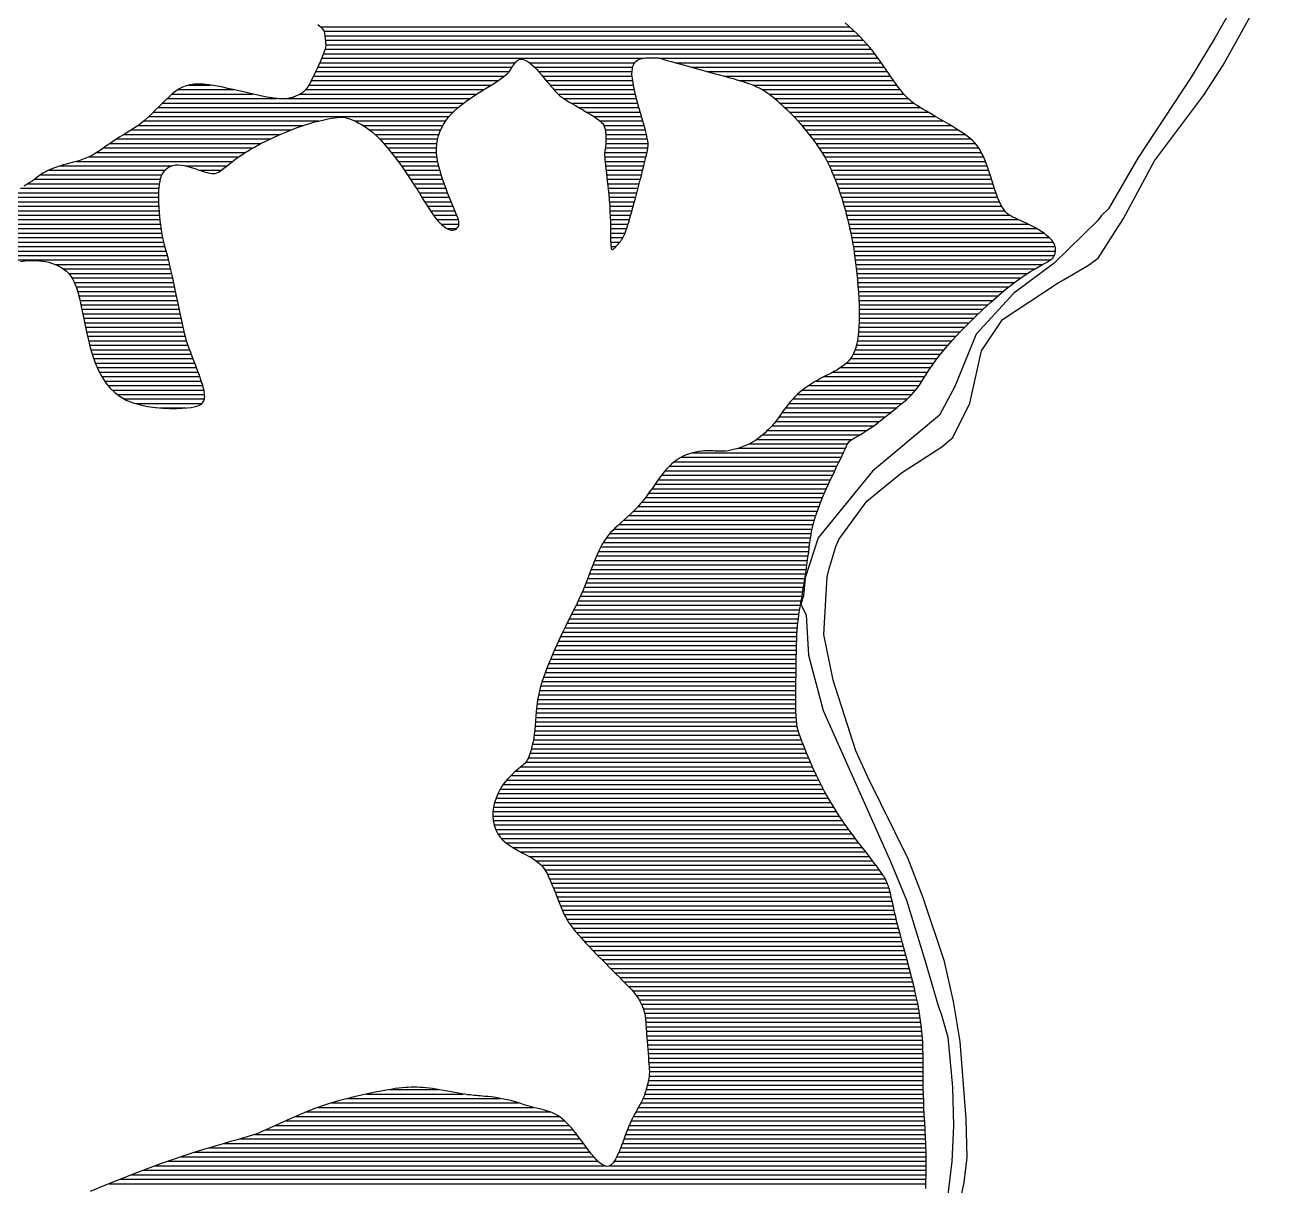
# Model space of a CAD drawing. Extents: x 615698 to 626331, y 7504748 to 7519310.
# Drawn here: x 620367 to 621764, y 7506042 to 7507337 of the extents above; entities that cross this region are included whole.
import ezdxf

# ---------------------------------------------------------------- set-up
doc = ezdxf.new("R2010")
doc.units = 0
doc.header["$LTSCALE"] = 170
doc.header["$MEASUREMENT"] = 0
doc.layers.get('0').update_dxf_attribs({"linetype": 'CONTINUOUS'})
for name, color, linetype in [('HATCH', 4, 'CONTINUOUS'), ('RIO', 4, 'CONTINUOUS'), ('RUA', 7, 'CONTINUOUS')]:
    doc.layers.add(name, color=color, linetype=linetype)

# ---------------------------------------------------------------- blocks, each defined once
blk = doc.blocks.new('*X5')
at = {"color": 0}
for p, q in [((620696.4, 7507335), (621286.5, 7507335)), ((620700, 7507330), (621291.9, 7507330)), ((620701.1, 7507325), (621297.1, 7507325)), ((620701.3, 7507310), (621310.7, 7507310)), ((620701.7, 7507320), (621302, 7507320)), ((620702.1, 7507315), (621306.5, 7507315)), ((620697.6, 7507300), (621056.8, 7507300)), ((620699.6, 7507305), (621314.7, 7507305)), ((621074.4, 7507300), (621318.4, 7507300)), ((620690.9, 7507285), (620906.6, 7507285)), ((620693.2, 7507290), (620910.1, 7507290)), ((620695.4, 7507295), (620913.6, 7507295)), ((620929.2, 7507295), (621046.8, 7507295)), ((620934.8, 7507290), (621044.5, 7507290)), ((620939.6, 7507285), (621043.9, 7507285)), ((621091.9, 7507295), (621322, 7507295)), ((621110, 7507290), (621325.5, 7507290)), ((621128.4, 7507285), (621328.9, 7507285)), ((620549.7, 7507270), (620573.5, 7507270)), ((620683.4, 7507270), (620886.7, 7507270)), ((620686.1, 7507275), (620894.7, 7507275)), ((620688.5, 7507280), (620901.5, 7507280)), ((620943.9, 7507280), (621044, 7507280)), ((620948.2, 7507275), (621044.5, 7507275)), ((620952.4, 7507270), (621045.4, 7507270)), ((621146.7, 7507280), (621332.3, 7507280)), ((621164.1, 7507275), (621335.7, 7507275)), ((621178.6, 7507270), (621339.2, 7507270)), ((620525.3, 7507255), (620647.2, 7507255)), ((620530.9, 7507260), (620620.8, 7507260)), ((620537.7, 7507265), (620599.5, 7507265)), ((620660.1, 7507255), (620863, 7507255)), ((620673.6, 7507260), (620870.6, 7507260)), ((620680, 7507265), (620878.6, 7507265)), ((620956.7, 7507265), (621046.4, 7507265)), ((620961.4, 7507260), (621047.6, 7507260)), ((620967.7, 7507255), (621048.8, 7507255)), ((621189.1, 7507265), (621342.9, 7507265)), ((621196.9, 7507260), (621347.1, 7507260)), ((621203.2, 7507255), (621351.9, 7507255)), ((620510.1, 7507240), (620844.6, 7507240)), ((620515.1, 7507245), (620849.9, 7507245)), ((620520.1, 7507250), (620856.1, 7507250)), ((620975.8, 7507250), (621050.1, 7507250)), ((620984.4, 7507245), (621051.5, 7507245)), ((620992.9, 7507240), (621052.9, 7507240)), ((621208.8, 7507250), (621357.9, 7507250)), ((621214.2, 7507245), (621365.4, 7507245)), ((621219.3, 7507240), (621373.8, 7507240)), ((620499.1, 7507230), (620694.3, 7507230)), ((620504.8, 7507235), (620839.9, 7507235)), ((620734.5, 7507230), (620836, 7507230)), ((621001.1, 7507235), (621054.3, 7507235)), ((621008.1, 7507230), (621055.7, 7507230)), ((621224.2, 7507235), (621382.3, 7507235)), ((621228.8, 7507230), (621390.9, 7507230)), ((620477.1, 7507215), (620651.4, 7507215)), ((620485.2, 7507220), (620663.5, 7507220)), ((620492.6, 7507225), (620677.2, 7507225)), ((620744, 7507225), (620832.8, 7507225)), ((620751.1, 7507220), (620830.3, 7507220)), ((620757, 7507215), (620828.3, 7507215)), ((621012.4, 7507225), (621057.2, 7507225)), ((621013.9, 7507220), (621058.6, 7507220)), ((621014.6, 7507215), (621059.9, 7507215)), ((621233.2, 7507225), (621399.4, 7507225)), ((621237.4, 7507220), (621407.6, 7507220)), ((621241.4, 7507215), (621415.1, 7507215)), ((620454.5, 7507200), (620621, 7507200)), ((620461.6, 7507205), (620630.3, 7507205)), ((620469, 7507210), (620640.4, 7507210)), ((620762.1, 7507210), (620826.9, 7507210)), ((620766.8, 7507205), (620826.1, 7507205)), ((620771.1, 7507200), (620825.8, 7507200)), ((621014.1, 7507200), (621061.5, 7507200)), ((621014.6, 7507205), (621061.7, 7507205)), ((621014.8, 7507210), (621061, 7507210)), ((621245.2, 7507210), (621421.6, 7507210)), ((621248.8, 7507205), (621426.7, 7507205)), ((621252.3, 7507200), (621430.5, 7507200)), ((620424, 7507185), (620598.2, 7507185)), ((620437.8, 7507190), (620605, 7507190)), ((620446.9, 7507195), (620612.6, 7507195)), ((620775.2, 7507195), (620825.9, 7507195)), ((620779.1, 7507190), (620826.3, 7507190)), ((620782.9, 7507185), (620827.1, 7507185)), ((621013.3, 7507195), (621060.6, 7507195)), ((621013.3, 7507190), (621059.4, 7507190)), ((621013.8, 7507185), (621058.3, 7507185)), ((621255.6, 7507195), (621433.5, 7507195)), ((621258.6, 7507190), (621435.9, 7507190)), ((621261.4, 7507185), (621438, 7507185)), ((620383.9, 7507170), (620519.6, 7507170)), ((620393.1, 7507175), (620522.8, 7507175)), ((620406.1, 7507180), (620530.1, 7507180)), ((620545.6, 7507180), (620591.9, 7507180)), ((620561.9, 7507175), (620585.6, 7507175)), ((620786.6, 7507180), (620828.2, 7507180)), ((620790.1, 7507175), (620829.5, 7507175)), ((620793.5, 7507170), (620831, 7507170)), ((621014.3, 7507180), (621057, 7507180)), ((621014.9, 7507175), (621055.8, 7507175)), ((621015.5, 7507170), (621054.5, 7507170)), ((621263.9, 7507180), (621439.9, 7507180)), ((621266.2, 7507175), (621441.6, 7507175)), ((621268.3, 7507170), (621443.2, 7507170)), ((620370, 7507160), (620516.7, 7507160)), ((620377.3, 7507165), (620517.8, 7507165)), ((620796.9, 7507165), (620832.6, 7507165)), ((620800.1, 7507160), (620834.3, 7507160)), ((621016.1, 7507165), (621053.2, 7507165)), ((621016.6, 7507160), (621051.9, 7507160)), ((621270.3, 7507165), (621444.8, 7507165)), ((621272.2, 7507160), (621446.5, 7507160)), ((620342.7, 7507145), (620515.9, 7507145)), ((620352.7, 7507150), (620515.9, 7507150)), ((620361.7, 7507155), (620516.2, 7507155)), ((620803.3, 7507155), (620836.1, 7507155)), ((620806.4, 7507150), (620838.1, 7507150)), ((620809.4, 7507145), (620840.1, 7507145)), ((621017.2, 7507155), (621050.6, 7507155)), ((621017.7, 7507150), (621049.3, 7507150)), ((621018.1, 7507145), (621048, 7507145)), ((621274, 7507155), (621448.1, 7507155)), ((621275.8, 7507150), (621449.8, 7507150)), ((621277.4, 7507145), (621451.7, 7507145)), ((620311.5, 7507130), (620516.5, 7507130)), ((620321.3, 7507135), (620516.2, 7507135)), ((620332, 7507140), (620516, 7507140)), ((620812.5, 7507140), (620842.1, 7507140)), ((620815.6, 7507135), (620844.1, 7507135)), ((620818.8, 7507130), (620846.2, 7507130)), ((621018.5, 7507140), (621046.6, 7507140)), ((621018.9, 7507135), (621045.2, 7507135)), ((621019.2, 7507130), (621043.8, 7507130)), ((621279, 7507140), (621453.7, 7507140)), ((621280.5, 7507135), (621456.2, 7507135)), ((621281.9, 7507130), (621459.5, 7507130)), ((620289.6, 7507115), (620518, 7507115)), ((620295.8, 7507120), (620517.4, 7507120)), ((620303, 7507125), (620516.9, 7507125)), ((620822.2, 7507125), (620848.2, 7507125)), ((620826.1, 7507120), (620850, 7507120)), ((620830.9, 7507115), (620850.7, 7507115)), ((621019.4, 7507125), (621042.4, 7507125)), ((621019.6, 7507120), (621041, 7507120)), ((621019.7, 7507115), (621039.5, 7507115)), ((621283.2, 7507125), (621464.9, 7507125)), ((621284.5, 7507120), (621474.7, 7507120)), ((621285.7, 7507115), (621485.8, 7507115)), ((620272.7, 7507100), (620520.4, 7507100)), ((620278.3, 7507105), (620519.5, 7507105)), ((620283.8, 7507110), (620518.7, 7507110)), ((620837.7, 7507110), (620848.1, 7507110)), ((621019.8, 7507110), (621037.9, 7507110)), ((621019.9, 7507105), (621036.1, 7507105)), ((621019.9, 7507100), (621033.8, 7507100)), ((621286.8, 7507110), (621495.2, 7507110)), ((621287.9, 7507105), (621502.9, 7507105)), ((621288.9, 7507100), (621509.1, 7507100)), ((620258.4, 7507090), (620522.7, 7507090)), ((620266.4, 7507095), (620521.5, 7507095)), ((621020, 7507095), (621030.4, 7507095)), ((621020.3, 7507090), (621026, 7507090)), ((621289.8, 7507095), (621513.6, 7507095)), ((621290.7, 7507090), (621515.9, 7507090)), ((620226.4, 7507075), (620527, 7507075)), ((620237.1, 7507080), (620525.7, 7507080)), ((620248.5, 7507085), (620524.2, 7507085)), ((621291.5, 7507085), (621516.1, 7507085)), ((621292.2, 7507080), (621515, 7507080)), ((621292.8, 7507075), (621510.6, 7507075)), ((620400.5, 7507070), (620528.2, 7507070)), ((620409.7, 7507065), (620529.3, 7507065)), ((620415.4, 7507060), (620530.4, 7507060)), ((621293.4, 7507070), (621502, 7507070)), ((621294, 7507065), (621493, 7507065)), ((621294.5, 7507060), (621484.8, 7507060)), ((620419, 7507055), (620531.5, 7507055)), ((620421.7, 7507050), (620532.6, 7507050)), ((620423.7, 7507045), (620533.6, 7507045)), ((621295, 7507055), (621477.4, 7507055)), ((621295.5, 7507050), (621470.5, 7507050)), ((621295.9, 7507045), (621464, 7507045)), ((620425.4, 7507040), (620534.7, 7507040)), ((620426.7, 7507035), (620535.7, 7507035)), ((621296.2, 7507040), (621457.9, 7507040)), ((621296.6, 7507035), (621452, 7507035)), ((620428, 7507030), (620536.8, 7507030)), ((620429.1, 7507025), (620537.8, 7507025)), ((620430.2, 7507020), (620538.9, 7507020)), ((621296.8, 7507030), (621446.3, 7507030)), ((621297.1, 7507025), (621440.8, 7507025)), ((621297.2, 7507020), (621435.4, 7507020)), ((620431.2, 7507015), (620539.9, 7507015)), ((620432.2, 7507010), (620541, 7507010)), ((620433.2, 7507005), (620542, 7507005)), ((621297.2, 7507005), (621419.9, 7507005)), ((621297.3, 7507015), (621430.1, 7507015)), ((621297.3, 7507010), (621425, 7507010)), ((620434.2, 7507000), (620543.1, 7507000)), ((620435.3, 7506995), (620544.3, 7506995)), ((620436.4, 7506990), (620545.6, 7506990)), ((621296, 7506990), (621405.4, 7506990)), ((621296.5, 7506995), (621410.1, 7506995)), ((621296.9, 7507000), (621415, 7507000)), ((620437.6, 7506985), (620547, 7506985)), ((620438.9, 7506980), (620548.6, 7506980)), ((620440.3, 7506975), (620550.4, 7506975)), ((621292.6, 7506975), (621392.1, 7506975)), ((621294.1, 7506980), (621396.4, 7506980)), ((621295.2, 7506985), (621400.8, 7506985)), ((620441.7, 7506970), (620552.2, 7506970)), ((620443.4, 7506965), (620554.1, 7506965)), ((621287.5, 7506965), (621384.1, 7506965)), ((621290.5, 7506970), (621388, 7506970)), ((620445.2, 7506960), (620556, 7506960)), ((620447.3, 7506955), (620557.9, 7506955)), ((620449.7, 7506950), (620559.8, 7506950)), ((621268, 7506950), (621373.6, 7506950)), ((621276.6, 7506955), (621376.9, 7506955)), ((621283.1, 7506960), (621380.4, 7506960)), ((620452.4, 7506945), (620561.7, 7506945)), ((620455.6, 7506940), (620563.5, 7506940)), ((620459.4, 7506935), (620565.1, 7506935)), ((621240.9, 7506935), (621364.2, 7506935)), ((621249.1, 7506940), (621367.4, 7506940)), ((621258.4, 7506945), (621370.4, 7506945)), ((620464, 7506930), (620566.3, 7506930)), ((620469.8, 7506925), (620567, 7506925)), ((620477.7, 7506920), (620566.8, 7506920)), ((621223.2, 7506920), (621350.7, 7506920)), ((621228.1, 7506925), (621356, 7506925)), ((621234, 7506930), (621360.5, 7506930)), ((620489.9, 7506915), (620564, 7506915)), ((620517.9, 7506910), (620546.2, 7506910)), ((621211.4, 7506905), (621332.5, 7506905)), ((621215, 7506910), (621338.7, 7506910)), ((621218.9, 7506915), (621344.8, 7506915)), ((621204.3, 7506895), (621319.9, 7506895)), ((621208, 7506900), (621326.3, 7506900)), ((621189.6, 7506880), (621298.2, 7506880)), ((621195, 7506885), (621306.1, 7506885)), ((621199.9, 7506890), (621313.2, 7506890)), ((621162.2, 7506865), (621282, 7506865)), ((621174.6, 7506870), (621284.4, 7506870)), ((621183, 7506875), (621289.5, 7506875)), ((621091.2, 7506850), (621274.9, 7506850)), ((621098.8, 7506855), (621277.3, 7506855)), ((621111.6, 7506860), (621279.7, 7506860)), ((621076.8, 7506835), (621267.6, 7506835)), ((621080.9, 7506840), (621270, 7506840)), ((621085.6, 7506845), (621272.4, 7506845)), ((621069.5, 7506825), (621262.9, 7506825)), ((621073, 7506830), (621265.2, 7506830)), ((621058.7, 7506810), (621256.3, 7506810)), ((621062.4, 7506815), (621258.4, 7506815)), ((621066, 7506820), (621260.6, 7506820)), ((621045.6, 7506795), (621250.5, 7506795)), ((621050.4, 7506800), (621252.4, 7506800)), ((621054.8, 7506805), (621254.3, 7506805)), ((621029.3, 7506780), (621245.8, 7506780)), ((621034.9, 7506785), (621247.2, 7506785)), ((621040.4, 7506790), (621248.8, 7506790)), ((621015.1, 7506765), (621243, 7506765)), ((621019.1, 7506770), (621243.8, 7506770)), ((621023.9, 7506775), (621244.7, 7506775)), ((621008.9, 7506755), (621241.6, 7506755)), ((621011.7, 7506760), (621242.3, 7506760)), ((621002.2, 7506740), (621239.6, 7506740)), ((621004.2, 7506745), (621240.3, 7506745)), ((621006.4, 7506750), (621241, 7506750)), ((620996.4, 7506725), (621237.5, 7506725)), ((620998.3, 7506730), (621238.3, 7506730)), ((621000.2, 7506735), (621239, 7506735)), ((620990.5, 7506710), (621235.2, 7506710)), ((620992.5, 7506715), (621236, 7506715)), ((620994.5, 7506720), (621236.8, 7506720)), ((620983.9, 7506695), (621232.5, 7506695)), ((620986.2, 7506700), (621233.4, 7506700)), ((620988.4, 7506705), (621234.3, 7506705)), ((620979, 7506685), (621230.8, 7506685)), ((620981.5, 7506690), (621231.7, 7506690)), ((620971.4, 7506670), (621228.8, 7506670)), ((620974, 7506675), (621229.4, 7506675)), ((620976.5, 7506680), (621230, 7506680)), ((620964.1, 7506655), (621227.7, 7506655)), ((620966.5, 7506660), (621228, 7506660)), ((620969, 7506665), (621228.4, 7506665)), ((620957.2, 7506640), (621227.2, 7506640)), ((620959.5, 7506645), (621227.4, 7506645)), ((620961.8, 7506650), (621227.5, 7506650)), ((620950.9, 7506625), (621226.9, 7506625)), ((620952.9, 7506630), (621227, 7506630)), ((620955, 7506635), (621227.1, 7506635)), ((620947, 7506615), (621226.8, 7506615)), ((620948.9, 7506620), (621226.8, 7506620)), ((620942.1, 7506600), (621226.6, 7506600)), ((620943.6, 7506605), (621226.7, 7506605)), ((620945.2, 7506610), (621226.7, 7506610)), ((620938.6, 7506585), (621226.6, 7506585)), ((620939.6, 7506590), (621226.6, 7506590)), ((620940.7, 7506595), (621226.6, 7506595)), ((620936.7, 7506570), (621226.8, 7506570)), ((620937.2, 7506575), (621226.7, 7506575)), ((620937.8, 7506580), (621226.6, 7506580)), ((620935.6, 7506555), (621228.1, 7506555)), ((620936, 7506560), (621227.4, 7506560)), ((620936.3, 7506565), (621227, 7506565)), ((620934.6, 7506545), (621230.9, 7506545)), ((620935.2, 7506550), (621229.2, 7506550)), ((620931.7, 7506530), (621236.7, 7506530)), ((620932.9, 7506535), (621234.7, 7506535)), ((620933.8, 7506540), (621232.7, 7506540)), ((620925.3, 7506515), (621243, 7506515)), ((620928.3, 7506520), (621240.8, 7506520)), ((620930.2, 7506525), (621238.7, 7506525)), ((620908.6, 7506500), (621249.7, 7506500)), ((620914.1, 7506505), (621247.4, 7506505)), ((620920, 7506510), (621245.2, 7506510)), ((620896.8, 7506485), (621257.2, 7506485)), ((620900, 7506490), (621254.6, 7506490)), ((620903.9, 7506495), (621252.2, 7506495)), ((620892.1, 7506475), (621262.7, 7506475)), ((620894.2, 7506480), (621259.9, 7506480)), ((620888.8, 7506460), (621271.9, 7506460)), ((620889.5, 7506465), (621268.6, 7506465)), ((620890.6, 7506470), (621265.6, 7506470)), ((620888.6, 7506455), (621275.1, 7506455)), ((620889, 7506450), (621278.5, 7506450)), ((620890, 7506445), (621282, 7506445)), ((620891.7, 7506440), (621285.6, 7506440)), ((620894.3, 7506435), (621289.2, 7506435)), ((620898.2, 7506430), (621293, 7506430)), ((620903.6, 7506425), (621296.8, 7506425)), ((620910.9, 7506420), (621300.6, 7506420)), ((620919.6, 7506415), (621304.5, 7506415)), ((620928.8, 7506410), (621308.4, 7506410)), ((620936.9, 7506405), (621312.2, 7506405)), ((620942.6, 7506400), (621316, 7506400)), ((620946.5, 7506395), (621319.6, 7506395)), ((620949.4, 7506390), (621323.2, 7506390)), ((620951.8, 7506385), (621326.3, 7506385)), ((620954, 7506380), (621328.7, 7506380)), ((620956, 7506375), (621330.4, 7506375)), ((620958, 7506370), (621331.8, 7506370)), ((620960, 7506365), (621333, 7506365)), ((620961.9, 7506360), (621334, 7506360)), ((620964, 7506355), (621335.1, 7506355)), ((620966.1, 7506350), (621336.2, 7506350)), ((620968.4, 7506345), (621337.4, 7506345)), ((620971, 7506340), (621338.6, 7506340)), ((620974.1, 7506335), (621339.9, 7506335)), ((620977.8, 7506330), (621341.2, 7506330)), ((620981.9, 7506325), (621342.5, 7506325)), ((620986.3, 7506320), (621343.8, 7506320)), ((620990.8, 7506315), (621345.2, 7506315)), ((620995.5, 7506310), (621346.6, 7506310)), ((621000.3, 7506305), (621347.9, 7506305)), ((621005.1, 7506300), (621349.3, 7506300)), ((621010, 7506295), (621350.6, 7506295)), ((621015, 7506290), (621351.9, 7506290)), ((621020, 7506285), (621353.3, 7506285)), ((621025, 7506280), (621354.6, 7506280)), ((621030.1, 7506275), (621355.8, 7506275)), ((621035.1, 7506270), (621357.1, 7506270)), ((621039.9, 7506265), (621358.3, 7506265)), ((621044.5, 7506260), (621359.4, 7506260)), ((621048.4, 7506255), (621360.6, 7506255)), ((621051.7, 7506250), (621361.6, 7506250)), ((621054.3, 7506245), (621362.6, 7506245)), ((621056.3, 7506240), (621363.5, 7506240)), ((621057.8, 7506235), (621364.4, 7506235)), ((621058.7, 7506230), (621365.2, 7506230)), ((621059.2, 7506225), (621365.9, 7506225)), ((621059.5, 7506220), (621366.5, 7506220)), ((621059.8, 7506215), (621367.1, 7506215)), ((621060.1, 7506210), (621367.5, 7506210)), ((621060.5, 7506205), (621367.9, 7506205)), ((621060.9, 7506200), (621368.2, 7506200)), ((621061.3, 7506195), (621368.4, 7506195)), ((621061.8, 7506190), (621368.6, 7506190)), ((621062.2, 7506185), (621368.6, 7506185)), ((621062.6, 7506180), (621368.7, 7506180)), ((621062.9, 7506175), (621368.7, 7506175)), ((621062.9, 7506165), (621368.7, 7506165)), ((621063.2, 7506170), (621368.7, 7506170)), ((620773.7, 7506150), (620827.8, 7506150)), ((621059.5, 7506150), (621368.8, 7506150)), ((621060.9, 7506155), (621368.7, 7506155)), ((621062, 7506160), (621368.7, 7506160)), ((620726.5, 7506140), (620897.5, 7506140)), ((620747.8, 7506145), (620855.4, 7506145)), ((621056.2, 7506140), (621369.1, 7506140)), ((621058.1, 7506145), (621368.9, 7506145)), ((620680.4, 7506125), (620952.5, 7506125)), ((620693.6, 7506130), (620934, 7506130)), ((620708.7, 7506135), (620917.3, 7506135)), ((621048.1, 7506125), (621369.7, 7506125)), ((621051, 7506130), (621369.5, 7506130)), ((621053.8, 7506135), (621369.3, 7506135)), ((620646.3, 7506110), (620973.7, 7506110)), ((620657.2, 7506115), (620968.6, 7506115)), ((620668.5, 7506120), (620962.2, 7506120)), ((621040.7, 7506110), (621370.5, 7506110)), ((621043, 7506115), (621370.3, 7506115)), ((621045.5, 7506120), (621370, 7506120)), ((620607.1, 7506095), (620985.9, 7506095)), ((620623.1, 7506100), (620982.1, 7506100)), ((620635.4, 7506105), (620978.1, 7506105)), ((621034.9, 7506095), (621371.3, 7506095)), ((621036.7, 7506100), (621371, 7506100)), ((621038.6, 7506105), (621370.8, 7506105)), ((620555.8, 7506080), (620997, 7506080)), ((620572.1, 7506085), (620993.2, 7506085)), ((620589.3, 7506090), (620989.6, 7506090)), ((621029.2, 7506080), (621371.8, 7506080)), ((621031.2, 7506085), (621371.6, 7506085)), ((621033, 7506090), (621371.5, 7506090)), ((620525.9, 7506070), (621005.8, 7506070)), ((620540.5, 7506075), (621001.1, 7506075)), ((621024.1, 7506070), (621371.9, 7506070)), ((621026.9, 7506075), (621371.9, 7506075)), ((620485.6, 7506055), (621371.9, 7506055)), ((620498.6, 7506060), (621371.9, 7506060)), ((620512, 7506065), (621012.9, 7506065)), ((621018.9, 7506065), (621371.9, 7506065)), ((620460.6, 7506045), (621371.7, 7506045)), ((620473, 7506050), (621371.8, 7506050))]:
    blk.add_line(p, q, dxfattribs=at)

msp = doc.modelspace()

# ---------------------------------------------------------------- linework, layer by layer
at = {"layer": 'RIO', "linetype": 'CONTINUOUS'}
for points in [[(620693.4, 7507337.6), (620695.6, 7507335.7), (620697.2, 7507334.2), (620698.4, 7507332.8), (620699.3, 7507331.6), (620699.9, 7507330.4), (620700.3, 7507329.3), (620700.6, 7507328.1), (620700.8, 7507326.8), (620701.1, 7507325.4), (620701.3, 7507323.9), (620701.5, 7507322.4), (620701.7, 7507320.9), (620701.8, 7507319.5), (620701.9, 7507318.1), (620702, 7507316.8), (620702.1, 7507315.6), (620702.1, 7507314.4), (620702, 7507313.2), (620701.8, 7507311.8), (620701.4, 7507310.3), (620700.9, 7507308.4), (620700.1, 7507306.2), (620699, 7507303.5), (620697.7, 7507300.3), (620696.2, 7507296.6), (620694.4, 7507292.7), (620692.6, 7507288.7), (620690.8, 7507284.7), (620688.9, 7507280.8), (620687.2, 7507277.3), (620685.6, 7507274.1), (620684.3, 7507271.6), (620683.1, 7507269.5), (620682.1, 7507267.8), (620681.2, 7507266.5), (620680.4, 7507265.5), (620679.7, 7507264.7), (620679, 7507264), (620678.3, 7507263.5), (620677.7, 7507262.9), (620676.9, 7507262.3), (620676.2, 7507261.8), (620675.4, 7507261.2), (620674.7, 7507260.7), (620673.8, 7507260.2), (620673, 7507259.7), (620672.1, 7507259.2), (620671.3, 7507258.7), (620670.4, 7507258.3), (620669.5, 7507257.9), (620668.5, 7507257.5), (620667.6, 7507257.1), (620666.7, 7507256.8), (620665.8, 7507256.5), (620664.9, 7507256.2), (620664.1, 7507255.9), (620663.2, 7507255.7), (620662.4, 7507255.4), (620661.5, 7507255.3), (620660.6, 7507255.1), (620659.7, 7507254.9), (620658.8, 7507254.8), (620657.7, 7507254.7), (620656.6, 7507254.6), (620655.5, 7507254.6), (620654.2, 7507254.6), (620652.8, 7507254.6), (620651.4, 7507254.7), (620649.8, 7507254.8), (620648.1, 7507254.9), (620646.2, 7507255.1), (620644.2, 7507255.3), (620642, 7507255.7), (620639.5, 7507256.1), (620636.6, 7507256.6), (620633.2, 7507257.2), (620629.3, 7507258.1), (620624.8, 7507259.1), (620619.6, 7507260.3), (620613.7, 7507261.7), (620607.2, 7507263.2), (620600.3, 7507264.8), (620593.1, 7507266.4), (620586, 7507267.9), (620578.9, 7507269.2), (620572.2, 7507270.2), (620565.9, 7507270.9), (620560.3, 7507271.1), (620555.2, 7507270.9), (620550.6, 7507270.2), (620546.4, 7507269.1), (620542.5, 7507267.6), (620538.7, 7507265.7), (620535.1, 7507263.3), (620531.4, 7507260.5), (620527.7, 7507257.2), (620523.9, 7507253.7), (620520, 7507249.8), (620516, 7507245.9), (620512, 7507241.9), (620508, 7507237.9), (620503.9, 7507234.1), (620499.8, 7507230.6), (620495.8, 7507227.3), (620491.7, 7507224.3), (620487.7, 7507221.6), (620483.7, 7507219), (620479.7, 7507216.6), (620475.8, 7507214.2), (620471.9, 7507211.8), (620468.1, 7507209.4), (620464.3, 7507206.9), (620460.6, 7507204.3), (620457, 7507201.8), (620453.4, 7507199.3), (620449.8, 7507196.8), (620446.2, 7507194.5), (620442.6, 7507192.4), (620438.9, 7507190.5), (620435.2, 7507188.8), (620431.5, 7507187.4), (620427.8, 7507186.1), (620424, 7507185), (620420.3, 7507184), (620416.7, 7507183), (620413.1, 7507182), (620409.6, 7507181.1), (620406.2, 7507180), (620402.9, 7507178.9), (620399.7, 7507177.8), (620396.7, 7507176.6), (620394, 7507175.4), (620391.4, 7507174.3), (620389.2, 7507173.1), (620387.2, 7507172.1), (620385.5, 7507171.1), (620384, 7507170.1), (620382.7, 7507169.1), (620381.3, 7507168.1), (620380, 7507167), (620378.4, 7507165.8), (620376.6, 7507164.5), (620374.5, 7507163), (620372, 7507161.3), (620369, 7507159.4), (620365.7, 7507157.3)], [(621371.5, 7506039.6), (621371.7, 7506047.1), (621371.9, 7506055), (621371.9, 7506063.1), (621371.9, 7506071.4), (621371.8, 7506079.8), (621371.5, 7506088.3), (621371.2, 7506096.8), (621370.8, 7506105.2), (621370.4, 7506113.5), (621369.9, 7506121.6), (621369.5, 7506129.5), (621369.2, 7506137.1), (621368.9, 7506144.4), (621368.7, 7506151.4), (621368.7, 7506158), (621368.7, 7506164.4), (621368.7, 7506170.6), (621368.7, 7506176.6), (621368.7, 7506182.7), (621368.6, 7506188.8), (621368.4, 7506194.9), (621368.1, 7506201.3), (621367.7, 7506207.8), (621367.1, 7506214.7), (621366.3, 7506221.8), (621365.3, 7506229.4), (621364, 7506237.3), (621362.5, 7506245.8), (621360.6, 7506254.8), (621358.5, 7506264.3), (621356.1, 7506274.1), (621353.5, 7506284.2), (621350.8, 7506294.2), (621348.2, 7506304), (621345.7, 7506313.3), (621343.3, 7506322), (621341.2, 7506329.8), (621339.4, 7506336.6), (621338, 7506342.5), (621336.8, 7506347.5), (621335.8, 7506351.9), (621335, 7506355.6), (621334.3, 7506358.8), (621333.7, 7506361.7), (621333.1, 7506364.2), (621332.6, 7506366.7), (621332, 7506369), (621331.5, 7506371.1), (621330.9, 7506373.1), (621330.4, 7506375), (621329.8, 7506376.8), (621329.2, 7506378.4), (621328.7, 7506379.9), (621328.1, 7506381.3), (621327.5, 7506382.6), (621326.9, 7506383.9), (621326.2, 7506385.2), (621325.5, 7506386.4), (621324.7, 7506387.8), (621323.7, 7506389.2), (621322.6, 7506390.8), (621321.4, 7506392.5), (621320, 7506394.5), (621318.4, 7506396.8), (621316.4, 7506399.4), (621314.1, 7506402.5), (621311.4, 7506406.1), (621308.2, 7506410.3), (621304.5, 7506415.1), (621300.2, 7506420.5), (621295.5, 7506426.7), (621290.4, 7506433.4), (621285.1, 7506440.6), (621279.7, 7506448.3), (621274.2, 7506456.3), (621268.8, 7506464.8), (621263.6, 7506473.4), (621258.6, 7506482.3), (621254, 7506491.3), (621249.7, 7506500.1), (621245.7, 7506508.7), (621242.1, 7506516.9), (621238.9, 7506524.5), (621236.1, 7506531.3), (621233.8, 7506537.3), (621231.8, 7506542.4), (621230.3, 7506546.6), (621229.1, 7506550.4), (621228.2, 7506554.1), (621227.6, 7506557.8), (621227.2, 7506561.8), (621226.9, 7506566.6), (621226.7, 7506572.3), (621226.6, 7506579.1), (621226.6, 7506586.9), (621226.6, 7506595.3), (621226.7, 7506604.2), (621226.8, 7506613.2), (621226.9, 7506622.1), (621227, 7506630.6), (621227.2, 7506638.4), (621227.4, 7506645.4), (621227.6, 7506651.5), (621227.8, 7506657), (621228.1, 7506662), (621228.5, 7506666.6), (621228.9, 7506670.9), (621229.4, 7506675.1), (621230, 7506679.4), (621230.6, 7506683.8), (621231.4, 7506688.4), (621232.2, 7506693.1), (621233.1, 7506698), (621234, 7506703.2), (621234.9, 7506708.5), (621235.8, 7506714), (621236.7, 7506719.7), (621237.6, 7506725.6), (621238.5, 7506731.6), (621239.3, 7506737.7), (621240.1, 7506743.6), (621240.9, 7506749.3), (621241.6, 7506754.8), (621242.3, 7506759.9), (621242.9, 7506764.5), (621243.6, 7506768.5), (621244.1, 7506772.1), (621244.7, 7506775.3), (621245.4, 7506778.3), (621246.1, 7506781.2), (621246.9, 7506784), (621247.8, 7506786.9), (621248.8, 7506790.1), (621250, 7506793.5), (621251.4, 7506797.3), (621252.9, 7506801.3), (621254.5, 7506805.5), (621256.3, 7506810), (621258.3, 7506814.6), (621260.4, 7506819.4), (621262.6, 7506824.4), (621264.9, 7506829.4), (621267.3, 7506834.4), (621269.7, 7506839.3), (621272, 7506844.2), (621274.3, 7506848.7), (621276.4, 7506853), (621278.2, 7506856.9), (621279.9, 7506860.3), (621281.2, 7506863.2), (621282.3, 7506865.6), (621283.2, 7506867.6), (621284, 7506869.3), (621284.8, 7506870.7), (621285.6, 7506871.8), (621286.6, 7506872.9), (621287.7, 7506873.8), (621289.1, 7506874.8), (621290.8, 7506875.8), (621292.8, 7506876.9), (621295.1, 7506878.2), (621297.7, 7506879.7), (621300.7, 7506881.5), (621304.1, 7506883.6), (621307.8, 7506886.2), (621312, 7506889.1), (621316.5, 7506892.4), (621321.1, 7506896), (621325.9, 7506899.7), (621330.6, 7506903.4), (621335.2, 7506907.1), (621339.5, 7506910.7), (621343.5, 7506914), (621347.1, 7506916.9), (621350.3, 7506919.6), (621353.1, 7506922.2), (621355.7, 7506924.6), (621358, 7506927.1), (621360.2, 7506929.7), (621362.4, 7506932.4), (621364.5, 7506935.5), (621366.7, 7506939), (621369.1, 7506942.8), (621371.8, 7506947.2), (621374.9, 7506952), (621378.5, 7506957.4), (621382.8, 7506963.4), (621387.9, 7506970), (621393.9, 7506977.2), (621401, 7506985.2), (621408.8, 7506993.6), (621417.2, 7507002.3), (621426.1, 7507011.1), (621435.1, 7507019.8), (621444.2, 7507028.1), (621453, 7507035.9), (621461.3, 7507042.9), (621469, 7507048.9), (621476.1, 7507054.1), (621482.5, 7507058.5), (621488.3, 7507062.2), (621493.4, 7507065.2), (621497.9, 7507067.8), (621501.7, 7507069.9), (621504.9, 7507071.6), (621507.5, 7507073.1), (621509.6, 7507074.4), (621511.2, 7507075.4), (621512.3, 7507076.3), (621513.2, 7507077.1), (621513.8, 7507077.8), (621514.2, 7507078.4), (621514.5, 7507078.9), (621514.8, 7507079.5), (621515.1, 7507080.1), (621515.3, 7507080.7), (621515.5, 7507081.4), (621515.7, 7507082.1), (621515.9, 7507082.9), (621516, 7507083.8), (621516.1, 7507084.8), (621516.2, 7507085.9), (621516.2, 7507087.2), (621516.1, 7507088.5), (621515.9, 7507090), (621515.4, 7507091.5), (621514.7, 7507093.1), (621513.7, 7507094.9), (621512.4, 7507096.7), (621510.7, 7507098.5), (621508.7, 7507100.5), (621506.3, 7507102.4), (621503.8, 7507104.4), (621501.1, 7507106.3), (621498.2, 7507108.2), (621495.3, 7507110), (621492.3, 7507111.6), (621489.4, 7507113.2), (621486.5, 7507114.7), (621483.6, 7507116), (621480.8, 7507117.3), (621478.1, 7507118.5), (621475.5, 7507119.7), (621473, 7507120.8), (621470.7, 7507121.9), (621468.4, 7507122.9), (621466.3, 7507124.1), (621464.3, 7507125.4), (621462.4, 7507126.9), (621460.6, 7507128.7), (621458.9, 7507130.8), (621457.1, 7507133.4), (621455.4, 7507136.4), (621453.7, 7507140), (621452.1, 7507144), (621450.4, 7507148.5), (621448.7, 7507153.1), (621447.1, 7507157.9), (621445.5, 7507162.8), (621444, 7507167.6), (621442.5, 7507172.3), (621441, 7507176.7), (621439.6, 7507180.8), (621438.1, 7507184.7), (621436.6, 7507188.4), (621435.1, 7507191.8), (621433.5, 7507195), (621431.8, 7507198.1), (621430, 7507200.9), (621428, 7507203.5), (621425.8, 7507206), (621423.5, 7507208.4), (621420.8, 7507210.7), (621417.8, 7507213.1), (621414.5, 7507215.5), (621410.8, 7507218), (621406.6, 7507220.6), (621402, 7507223.4), (621397.1, 7507226.4), (621391.9, 7507229.4), (621386.7, 7507232.4), (621381.6, 7507235.4), (621376.7, 7507238.3), (621372.2, 7507240.9), (621368.2, 7507243.3), (621364.7, 7507245.4), (621361.9, 7507247.2), (621359.5, 7507248.8), (621357.5, 7507250.3), (621355.9, 7507251.5), (621354.4, 7507252.7), (621353.1, 7507253.9), (621351.9, 7507255), (621350.6, 7507256.2), (621349.3, 7507257.5), (621347.9, 7507259), (621346.4, 7507260.7), (621344.7, 7507262.7), (621342.9, 7507265.1), (621340.8, 7507267.8), (621338.5, 7507271.1), (621335.9, 7507274.8), (621333, 7507279), (621330, 7507283.5), (621326.7, 7507288.2), (621323.4, 7507293.1), (621319.9, 7507298), (621316.3, 7507302.8), (621312.7, 7507307.5), (621309.1, 7507311.9), (621305.5, 7507316.1), (621301.8, 7507320.2), (621298, 7507324.1), (621294.1, 7507327.9), (621290.1, 7507331.7), (621285.9, 7507335.5), (621281.5, 7507339.4)], [(620361.7, 7507073.3), (620366.8, 7507074), (620371.4, 7507074.3), (620375.5, 7507074.5), (620379.4, 7507074.4), (620383, 7507074.2), (620386.5, 7507073.8), (620389.9, 7507073.2), (620393.2, 7507072.5), (620396.3, 7507071.6), (620399.3, 7507070.5), (620402.3, 7507069.2), (620405.1, 7507067.8), (620407.8, 7507066.2), (620410.4, 7507064.5), (620413, 7507062.4), (620415.4, 7507060), (620417.7, 7507057.1), (620419.9, 7507053.5), (620422, 7507049.3), (620424, 7507044.2), (620426, 7507038.1), (620427.8, 7507031.1), (620429.5, 7507023.1), (620431.3, 7507014.6), (620433.1, 7507005.5), (620435, 7506996.2), (620437.1, 7506986.9), (620439.5, 7506977.6), (620442.1, 7506968.7), (620445.1, 7506960.3), (620448.4, 7506952.4), (620452.2, 7506945.2), (620456.5, 7506938.5), (620461.4, 7506932.5), (620466.8, 7506927.2), (620472.9, 7506922.7), (620479.7, 7506918.8), (620487.3, 7506915.8), (620495.3, 7506913.4), (620503.6, 7506911.7), (620512.1, 7506910.5), (620520.3, 7506909.8), (620528.2, 7506909.5), (620535.5, 7506909.5), (620541.9, 7506909.7), (620547.4, 7506910.1), (620551.9, 7506910.6), (620555.5, 7506911.3), (620558.5, 7506912), (620560.7, 7506912.9), (620562.5, 7506913.8), (620563.8, 7506914.8), (620564.8, 7506915.8), (620565.6, 7506916.9), (620566.2, 7506918), (620566.6, 7506919.1), (620566.9, 7506920.2), (620567, 7506921.4), (620567.1, 7506922.6), (620567, 7506923.8), (620567, 7506925.1), (620566.9, 7506926.3), (620566.7, 7506927.7), (620566.5, 7506929.2), (620566.1, 7506930.9), (620565.6, 7506932.9), (620565, 7506935.3), (620564.1, 7506938), (620563, 7506941.2), (620561.7, 7506945), (620560.2, 7506949.1), (620558.5, 7506953.5), (620556.8, 7506958.1), (620555, 7506962.7), (620553.2, 7506967.3), (620551.6, 7506971.7), (620550.1, 7506975.7), (620548.8, 7506979.4), (620547.7, 7506982.8), (620546.6, 7506986.1), (620545.7, 7506989.6), (620544.7, 7506993.2), (620543.7, 7506997.4), (620542.7, 7507002.1), (620541.5, 7507007.6), (620540.1, 7507014), (620538.6, 7507021.1), (620537, 7507028.7), (620535.4, 7507036.5), (620533.8, 7507044.1), (620532.3, 7507051.5), (620530.8, 7507058.2), (620529.5, 7507064.1), (620528.4, 7507069), (620527.5, 7507072.9), (620526.7, 7507076.1), (620526.1, 7507078.6), (620525.5, 7507080.7), (620524.9, 7507082.5), (620524.4, 7507084.2), (620523.9, 7507086), (620523.3, 7507087.9), (620522.7, 7507090.1), (620522, 7507092.6), (620521.4, 7507095.3), (620520.7, 7507098.3), (620520.1, 7507101.6), (620519.4, 7507105.3), (620518.8, 7507109.4), (620518.1, 7507113.8), (620517.6, 7507118.5), (620517.1, 7507123.4), (620516.6, 7507128.4), (620516.3, 7507133.5), (620516, 7507138.5), (620515.9, 7507143.3), (620515.8, 7507147.9), (620516, 7507152.1), (620516.2, 7507156), (620516.7, 7507159.6), (620517.3, 7507163), (620518, 7507166), (620519, 7507168.7), (620520.1, 7507171.2), (620521.5, 7507173.4), (620523.1, 7507175.4), (620524.9, 7507177.1), (620526.9, 7507178.5), (620529.2, 7507179.7), (620531.7, 7507180.5), (620534.5, 7507181), (620537.5, 7507181.1), (620540.8, 7507180.9), (620544.4, 7507180.3), (620548.2, 7507179.4), (620552.1, 7507178.3), (620556, 7507177), (620559.8, 7507175.7), (620563.5, 7507174.5), (620566.9, 7507173.3), (620569.9, 7507172.4), (620572.6, 7507171.7), (620575, 7507171.4), (620577, 7507171.3), (620578.9, 7507171.6), (620580.8, 7507172.1), (620582.6, 7507173), (620584.5, 7507174.2), (620586.6, 7507175.8), (620589, 7507177.6), (620591.7, 7507179.8), (620594.7, 7507182.3), (620598.1, 7507184.9), (620602, 7507187.8), (620606.3, 7507190.9), (620611.2, 7507194.1), (620616.6, 7507197.5), (620622.6, 7507200.9), (620629.1, 7507204.4), (620635.9, 7507207.9), (620643, 7507211.2), (620650.2, 7507214.5), (620657.5, 7507217.6), (620664.6, 7507220.5), (620671.5, 7507223), (620678.1, 7507225.3), (620684.3, 7507227.3), (620690.1, 7507228.9), (620695.5, 7507230.3), (620700.5, 7507231.4), (620704.9, 7507232.4), (620708.9, 7507233.1), (620712.4, 7507233.6), (620715.3, 7507234), (620717.8, 7507234.2), (620719.9, 7507234.2), (620721.9, 7507234.1), (620723.7, 7507233.8), (620725.6, 7507233.3), (620727.5, 7507232.7), (620729.8, 7507231.9), (620732.3, 7507230.9), (620735.3, 7507229.7), (620738.5, 7507228.1), (620742, 7507226.2), (620745.8, 7507223.8), (620749.9, 7507221), (620754.2, 7507217.5), (620758.8, 7507213.4), (620763.5, 7507208.5), (620768.4, 7507203.1), (620773.4, 7507197.2), (620778.4, 7507190.9), (620783.4, 7507184.4), (620788.2, 7507177.8), (620792.8, 7507171.1), (620797.2, 7507164.5), (620801.3, 7507158.1), (620805.1, 7507152), (620808.7, 7507146.2), (620812.1, 7507140.7), (620815.2, 7507135.6), (620818.3, 7507130.8), (620821.1, 7507126.5), (620823.9, 7507122.7), (620826.6, 7507119.3), (620829.3, 7507116.5), (620831.8, 7507114.1), (620834.2, 7507112.2), (620836.5, 7507110.6), (620838.7, 7507109.5), (620840.7, 7507108.8), (620842.5, 7507108.4), (620844.1, 7507108.3), (620845.6, 7507108.6), (620846.8, 7507109.1), (620847.9, 7507109.8), (620848.8, 7507110.7), (620849.6, 7507111.7), (620850.1, 7507112.8), (620850.5, 7507113.9), (620850.7, 7507115.1), (620850.7, 7507116.4), (620850.5, 7507117.9), (620850.1, 7507119.7), (620849.4, 7507121.9), (620848.3, 7507124.7), (620847, 7507128), (620845.3, 7507132.2), (620843.3, 7507137.1), (620841, 7507142.7), (620838.5, 7507148.9), (620836, 7507155.4), (620833.5, 7507162.2), (620831.3, 7507169), (620829.3, 7507175.7), (620827.7, 7507182.1), (620826.5, 7507188.2), (620825.9, 7507193.9), (620825.7, 7507199.2), (620826, 7507204.2), (620826.7, 7507209), (620827.8, 7507213.5), (620829.3, 7507217.9), (620831.2, 7507222.1), (620833.4, 7507226.1), (620836, 7507230), (620838.9, 7507233.9), (620842.2, 7507237.6), (620845.8, 7507241.2), (620849.7, 7507244.8), (620853.9, 7507248.3), (620858.4, 7507251.7), (620863.2, 7507255.1), (620868.1, 7507258.4), (620873.2, 7507261.6), (620878.1, 7507264.7), (620882.9, 7507267.7), (620887.5, 7507270.5), (620891.7, 7507273.1), (620895.3, 7507275.4), (620898.4, 7507277.6), (620901, 7507279.6), (620903.1, 7507281.3), (620904.9, 7507283), (620906.3, 7507284.6), (620907.5, 7507286.1), (620908.6, 7507287.6), (620909.6, 7507289.1), (620910.6, 7507290.7), (620911.6, 7507292.2), (620912.6, 7507293.7), (620913.6, 7507295.1), (620914.8, 7507296.4), (620916, 7507297.4), (620917.3, 7507298.2), (620918.7, 7507298.8), (620920.2, 7507299), (620921.8, 7507298.8), (620923.5, 7507298.3), (620925.4, 7507297.5), (620927.5, 7507296.3), (620929.6, 7507294.7), (620932, 7507292.7), (620934.5, 7507290.4), (620937.1, 7507287.7), (620939.8, 7507284.7), (620942.7, 7507281.5), (620945.5, 7507278.2), (620948.2, 7507274.9), (620950.9, 7507271.7), (620953.4, 7507268.8), (620955.7, 7507266.1), (620957.8, 7507263.7), (620959.7, 7507261.7), (620961.5, 7507259.9), (620963.4, 7507258.2), (620965.4, 7507256.6), (620967.7, 7507255), (620970.2, 7507253.4), (620973.2, 7507251.5), (620976.7, 7507249.4), (620980.6, 7507247.2), (620984.7, 7507244.8), (620988.9, 7507242.4), (620993.1, 7507239.9), (620997, 7507237.5), (621000.7, 7507235.3), (621003.8, 7507233.2), (621006.4, 7507231.4), (621008.4, 7507229.8), (621009.9, 7507228.3), (621011.1, 7507227.1), (621011.9, 7507225.9), (621012.5, 7507224.8), (621012.9, 7507223.8), (621013.2, 7507222.9), (621013.4, 7507221.9), (621013.7, 7507220.9), (621013.9, 7507219.9), (621014.1, 7507218.9), (621014.3, 7507217.9), (621014.4, 7507216.8), (621014.5, 7507215.6), (621014.6, 7507214.4), (621014.7, 7507213.1), (621014.7, 7507211.8), (621014.8, 7507210.4), (621014.8, 7507209), (621014.7, 7507207.6), (621014.7, 7507206.3), (621014.6, 7507204.9), (621014.5, 7507203.6), (621014.4, 7507202.4), (621014.2, 7507201.3), (621014.1, 7507200.2), (621013.9, 7507199.2), (621013.8, 7507198.2), (621013.6, 7507197.2), (621013.5, 7507196.3), (621013.4, 7507195.4), (621013.3, 7507194.6), (621013.2, 7507193.6), (621013.2, 7507192.5), (621013.3, 7507191.1), (621013.4, 7507189.4), (621013.6, 7507187.1), (621013.9, 7507184.3), (621014.3, 7507180.8), (621014.7, 7507176.6), (621015.3, 7507171.7), (621015.9, 7507166.3), (621016.6, 7507160.5), (621017.2, 7507154.4), (621017.9, 7507148.1), (621018.4, 7507141.7), (621018.9, 7507135.4), (621019.2, 7507129.2), (621019.5, 7507123.3), (621019.7, 7507117.7), (621019.8, 7507112.4), (621019.8, 7507107.4), (621019.9, 7507103), (621019.9, 7507099), (621020, 7507095.7), (621020.1, 7507092.9), (621020.2, 7507090.7), (621020.4, 7507089), (621020.6, 7507087.9), (621021, 7507087.1), (621021.4, 7507086.8), (621022, 7507086.8), (621022.7, 7507087.2), (621023.5, 7507087.8), (621024.5, 7507088.6), (621025.6, 7507089.6), (621026.7, 7507090.7), (621027.8, 7507091.9), (621028.9, 7507093.2), (621030, 7507094.5), (621031, 7507095.8), (621031.9, 7507097), (621032.8, 7507098.2), (621033.6, 7507099.6), (621034.4, 7507101.1), (621035.2, 7507102.8), (621036.1, 7507105), (621037.1, 7507107.5), (621038.1, 7507110.6), (621039.2, 7507114.2), (621040.5, 7507118.4), (621041.9, 7507123), (621043.3, 7507128.1), (621044.8, 7507133.5), (621046.4, 7507139.1), (621048, 7507145), (621049.6, 7507151), (621051.2, 7507157), (621052.7, 7507163.1), (621054.3, 7507169), (621055.7, 7507174.7), (621057.1, 7507180.1), (621058.3, 7507185.1), (621059.4, 7507189.7), (621060.3, 7507193.6), (621061, 7507197), (621061.5, 7507199.9), (621061.7, 7507202.5), (621061.7, 7507205.1), (621061.4, 7507207.9), (621060.9, 7507211), (621060, 7507214.8), (621058.8, 7507219.3), (621057.2, 7507224.8), (621055.4, 7507231), (621053.5, 7507237.9), (621051.5, 7507245), (621049.5, 7507252.2), (621047.7, 7507259.2), (621046.2, 7507265.9), (621045, 7507272), (621044.2, 7507277.3), (621043.8, 7507281.8), (621043.9, 7507285.6), (621044.2, 7507288.7), (621044.9, 7507291.3), (621045.8, 7507293.5), (621047, 7507295.2), (621048.3, 7507296.6), (621049.9, 7507297.7), (621051.5, 7507298.5), (621053.3, 7507299.2), (621055.1, 7507299.7), (621057, 7507300), (621058.9, 7507300.3), (621060.7, 7507300.4), (621062.5, 7507300.5), (621064.2, 7507300.6), (621065.8, 7507300.6), (621067.3, 7507300.6), (621068.7, 7507300.6), (621070.1, 7507300.5), (621071.3, 7507300.4), (621072.6, 7507300.3), (621073.7, 7507300.1), (621074.9, 7507299.9), (621076.1, 7507299.6), (621077.5, 7507299.2), (621079.2, 7507298.7), (621081.4, 7507298), (621084.1, 7507297.2), (621087.5, 7507296.3), (621091.6, 7507295.1), (621096.7, 7507293.7), (621102.4, 7507292.1), (621108.7, 7507290.4), (621115.3, 7507288.6), (621122.1, 7507286.7), (621128.8, 7507284.9), (621135.4, 7507283.1), (621141.5, 7507281.4), (621147, 7507279.9), (621152, 7507278.5), (621156.6, 7507277.2), (621160.6, 7507276), (621164.3, 7507274.9), (621167.7, 7507273.9), (621170.8, 7507272.9), (621173.7, 7507271.9), (621176.4, 7507270.9), (621178.9, 7507269.9), (621181.3, 7507268.9), (621183.6, 7507267.8), (621185.8, 7507266.8), (621187.8, 7507265.7), (621189.8, 7507264.6), (621191.8, 7507263.5), (621193.7, 7507262.3), (621195.5, 7507261), (621197.4, 7507259.6), (621199.3, 7507258.2), (621201.3, 7507256.5), (621203.4, 7507254.8), (621205.7, 7507252.9), (621208, 7507250.7), (621210.6, 7507248.4), (621213.3, 7507245.8), (621216.2, 7507243.1), (621219.2, 7507240.2), (621222.2, 7507237.1), (621225.3, 7507233.8), (621228.5, 7507230.4), (621231.6, 7507226.9), (621234.7, 7507223.2), (621237.8, 7507219.5), (621240.8, 7507215.7), (621243.7, 7507212), (621246.5, 7507208.2), (621249.1, 7507204.6), (621251.6, 7507201.1), (621253.8, 7507197.7), (621255.9, 7507194.5), (621257.8, 7507191.4), (621259.5, 7507188.5), (621261.1, 7507185.5), (621262.7, 7507182.6), (621264.1, 7507179.7), (621265.5, 7507176.6), (621266.9, 7507173.4), (621268.3, 7507170.1), (621269.8, 7507166.5), (621271.2, 7507162.8), (621272.6, 7507159), (621274, 7507155), (621275.4, 7507151), (621276.8, 7507146.9), (621278.1, 7507142.8), (621279.4, 7507138.6), (621280.6, 7507134.5), (621281.8, 7507130.3), (621282.9, 7507126.1), (621284, 7507121.9), (621285, 7507117.7), (621286, 7507113.5), (621287, 7507109.4), (621287.9, 7507105.2), (621288.7, 7507101.1), (621289.5, 7507096.8), (621290.3, 7507092.4), (621291.1, 7507087.7), (621291.8, 7507082.8), (621292.5, 7507077.5), (621293.2, 7507071.9), (621293.9, 7507065.8), (621294.6, 7507059.4), (621295.2, 7507052.7), (621295.8, 7507045.8), (621296.3, 7507038.8), (621296.7, 7507031.9), (621297.1, 7507025.1), (621297.2, 7507018.5), (621297.3, 7507012.3), (621297.2, 7507006.3), (621297, 7507000.6), (621296.6, 7506995.3), (621296, 7506990.4), (621295.3, 7506985.8), (621294.5, 7506981.5), (621293.5, 7506977.6), (621292.3, 7506974), (621290.9, 7506970.8), (621289.4, 7506967.8), (621287.6, 7506965.1), (621285.7, 7506962.7), (621283.5, 7506960.4), (621281, 7506958.2), (621278.4, 7506956.2), (621275.4, 7506954.2), (621272.3, 7506952.3), (621268.9, 7506950.5), (621265.5, 7506948.6), (621261.9, 7506946.8), (621258.3, 7506945), (621254.6, 7506943.1), (621251, 7506941.1), (621247.5, 7506939.1), (621244, 7506937), (621240.7, 7506934.8), (621237.4, 7506932.6), (621234.2, 7506930.2), (621231.2, 7506927.7), (621228.2, 7506925.1), (621225.4, 7506922.4), (621222.8, 7506919.6), (621220.3, 7506916.7), (621217.9, 7506913.8), (621215.7, 7506911), (621213.7, 7506908.2), (621211.8, 7506905.5), (621210.1, 7506903.1), (621208.5, 7506900.8), (621207.2, 7506898.9), (621205.9, 7506897.1), (621204.7, 7506895.6), (621203.5, 7506894.1), (621202.3, 7506892.7), (621201.1, 7506891.3), (621199.7, 7506889.8), (621198.2, 7506888.1), (621196.4, 7506886.3), (621194.4, 7506884.4), (621192.2, 7506882.3), (621189.8, 7506880.2), (621187.2, 7506878.1), (621184.4, 7506876), (621181.4, 7506873.9), (621178.2, 7506871.9), (621174.9, 7506870.1), (621171.4, 7506868.5), (621167.8, 7506867), (621164.2, 7506865.7), (621160.7, 7506864.5), (621157.2, 7506863.6), (621154, 7506862.8), (621151, 7506862.2), (621148.2, 7506861.9), (621145.7, 7506861.7), (621143.3, 7506861.7), (621141, 7506861.7), (621138.7, 7506861.9), (621136.4, 7506862), (621133.9, 7506862.1), (621131.2, 7506862.2), (621128.3, 7506862.2), (621125.2, 7506862.1), (621121.9, 7506861.8), (621118.4, 7506861.4), (621114.9, 7506860.7), (621111.3, 7506859.9), (621107.8, 7506858.9), (621104.3, 7506857.6), (621100.8, 7506856.1), (621097.5, 7506854.3), (621094.2, 7506852.2), (621091, 7506849.8), (621087.9, 7506847.2), (621084.8, 7506844.2), (621081.7, 7506841), (621078.7, 7506837.4), (621075.6, 7506833.5), (621072.6, 7506829.4), (621069.6, 7506825.2), (621066.5, 7506820.7), (621063.4, 7506816.3), (621060.2, 7506811.9), (621056.9, 7506807.5), (621053.4, 7506803.3), (621049.9, 7506799.3), (621046.2, 7506795.6), (621042.5, 7506792), (621038.8, 7506788.5), (621035.2, 7506785.3), (621031.7, 7506782.1), (621028.3, 7506779.1), (621025.2, 7506776.2), (621022.3, 7506773.4), (621019.6, 7506770.6), (621017.2, 7506767.7), (621014.9, 7506764.8), (621012.7, 7506761.6), (621010.6, 7506758.1), (621008.5, 7506754.3), (621006.4, 7506750), (621004.4, 7506745.3), (621002.2, 7506740.1), (621000.1, 7506734.7), (620997.9, 7506729), (620995.7, 7506723.2), (620993.4, 7506717.3), (620991.1, 7506711.5), (620988.8, 7506705.9), (620986.4, 7506700.4), (620983.9, 7506695.1), (620981.4, 7506689.8), (620978.7, 7506684.5), (620976, 7506679), (620973.1, 7506673.2), (620970, 7506667.1), (620966.8, 7506660.5), (620963.3, 7506653.3), (620959.8, 7506645.7), (620956.2, 7506637.8), (620952.8, 7506629.7), (620949.5, 7506621.6), (620946.4, 7506613.5), (620943.7, 7506605.5), (620941.5, 7506598), (620939.7, 7506590.8), (620938.4, 7506584.1), (620937.5, 7506577.7), (620936.8, 7506571.7), (620936.4, 7506566.1), (620936, 7506560.8), (620935.7, 7506555.7), (620935.3, 7506550.9), (620934.8, 7506546.3), (620934.2, 7506541.9), (620933.5, 7506537.8), (620932.6, 7506534), (620931.8, 7506530.5), (620930.9, 7506527.3), (620930, 7506524.5), (620929.1, 7506522), (620928.2, 7506519.9), (620927.3, 7506518), (620926.4, 7506516.5), (620925.3, 7506515.1), (620924.2, 7506513.7), (620922.8, 7506512.4), (620921.3, 7506511), (620919.5, 7506509.5), (620917.4, 7506507.8), (620915.1, 7506505.9), (620912.6, 7506503.7), (620910, 7506501.4), (620907.4, 7506498.8), (620904.8, 7506496), (620902.2, 7506493), (620899.8, 7506489.7), (620897.5, 7506486.3), (620895.5, 7506482.7), (620893.7, 7506478.9), (620892.1, 7506475), (620890.8, 7506470.9), (620889.8, 7506466.9), (620889.1, 7506462.7), (620888.7, 7506458.6), (620888.6, 7506454.5), (620888.9, 7506450.4), (620889.6, 7506446.4), (620890.7, 7506442.5), (620892.2, 7506438.7), (620894.3, 7506435), (620896.8, 7506431.5), (620899.9, 7506428.2), (620903.4, 7506425.1), (620907.5, 7506422.2), (620911.8, 7506419.5), (620916.2, 7506416.9), (620920.7, 7506414.4), (620925.1, 7506412), (620929.2, 7506409.8), (620933, 7506407.6), (620936.3, 7506405.5), (620939.1, 7506403.3), (620941.6, 7506401.1), (620943.8, 7506398.7), (620945.8, 7506396.1), (620947.7, 7506393.2), (620949.4, 7506390), (620951.2, 7506386.4), (620953, 7506382.3), (620954.9, 7506377.8), (620956.8, 7506373.1), (620958.7, 7506368.3), (620960.6, 7506363.4), (620962.5, 7506358.7), (620964.3, 7506354.1), (620966.2, 7506349.8), (620967.9, 7506346), (620969.7, 7506342.4), (620971.5, 7506339.1), (620973.5, 7506336), (620975.6, 7506332.8), (620978.1, 7506329.6), (620980.9, 7506326.2), (620984.1, 7506322.5), (620987.7, 7506318.4), (620991.7, 7506314), (620996, 7506309.5), (621000.5, 7506304.8), (621005.1, 7506300), (621009.7, 7506295.3), (621014.2, 7506290.8), (621018.5, 7506286.4), (621022.6, 7506282.4), (621026.3, 7506278.7), (621029.8, 7506275.3), (621033, 7506272.1), (621035.9, 7506269.1), (621038.6, 7506266.4), (621041, 7506263.9), (621043.1, 7506261.6), (621045, 7506259.4), (621046.6, 7506257.4), (621048, 7506255.6), (621049.3, 7506253.8), (621050.4, 7506252.2), (621051.3, 7506250.6), (621052.2, 7506249.1), (621053, 7506247.6), (621053.7, 7506246.2), (621054.4, 7506244.8), (621055, 7506243.4), (621055.6, 7506242), (621056.1, 7506240.6), (621056.6, 7506239.3), (621057.1, 7506237.9), (621057.4, 7506236.6), (621057.8, 7506235.2), (621058.1, 7506233.9), (621058.4, 7506232.5), (621058.6, 7506231.2), (621058.8, 7506229.9), (621058.9, 7506228.7), (621059, 7506227.5), (621059.1, 7506226.3), (621059.2, 7506225.1), (621059.3, 7506224), (621059.3, 7506222.7), (621059.4, 7506221.2), (621059.5, 7506219.4), (621059.6, 7506217.3), (621059.8, 7506214.7), (621060, 7506211.7), (621060.3, 7506208), (621060.6, 7506203.9), (621061, 7506199.5), (621061.3, 7506195), (621061.7, 7506190.4), (621062.1, 7506186), (621062.4, 7506181.9), (621062.7, 7506178.3), (621062.9, 7506175.2), (621063.1, 7506172.6), (621063.2, 7506170.5), (621063.2, 7506168.6), (621063.1, 7506167), (621063, 7506165.5), (621062.8, 7506164), (621062.5, 7506162.4), (621062.2, 7506160.7), (621061.8, 7506158.9), (621061.3, 7506156.9), (621060.8, 7506155), (621060.3, 7506153), (621059.8, 7506151), (621059.3, 7506149.1), (621058.8, 7506147.3), (621058.3, 7506145.7), (621057.8, 7506144.1), (621057.3, 7506142.6), (621056.7, 7506141), (621056, 7506139.4), (621055.1, 7506137.6), (621054.2, 7506135.7), (621053, 7506133.6), (621051.6, 7506131.1), (621050, 7506128.4), (621048.3, 7506125.3), (621046.4, 7506121.9), (621044.5, 7506118.1), (621042.5, 7506113.9), (621040.4, 7506109.3), (621038.3, 7506104.2), (621036.2, 7506098.8), (621034.2, 7506093.1), (621032.1, 7506087.4), (621030, 7506081.8), (621027.8, 7506076.7), (621025.5, 7506072.2), (621023.2, 7506068.6), (621020.7, 7506066), (621018.1, 7506064.6), (621015.4, 7506064.3), (621012.7, 7506065.1), (621009.9, 7506066.6), (621007.1, 7506068.8), (621004.3, 7506071.5), (621001.5, 7506074.5), (620998.8, 7506077.8), (620996.2, 7506081.1), (620993.7, 7506084.4), (620991.2, 7506087.8), (620988.8, 7506091.1), (620986.4, 7506094.4), (620983.9, 7506097.6), (620981.5, 7506100.8), (620979.1, 7506103.9), (620976.6, 7506106.8), (620974.1, 7506109.6), (620971.5, 7506112.3), (620968.9, 7506114.7), (620966.2, 7506117), (620963.5, 7506119.1), (620960.8, 7506121), (620958, 7506122.6), (620955.2, 7506123.9), (620952.4, 7506125), (620949.5, 7506126), (620946.6, 7506126.8), (620943.6, 7506127.6), (620940.5, 7506128.4), (620937.3, 7506129.1), (620934, 7506130), (620930.6, 7506131), (620927.1, 7506132), (620923.5, 7506133.1), (620919.8, 7506134.3), (620916.1, 7506135.4), (620912.3, 7506136.5), (620908.5, 7506137.6), (620904.6, 7506138.5), (620900.8, 7506139.4), (620897, 7506140.1), (620893.3, 7506140.7), (620889.7, 7506141.3), (620886.2, 7506141.7), (620882.9, 7506142.1), (620879.8, 7506142.4), (620877, 7506142.7), (620874.4, 7506142.9), (620872.1, 7506143), (620869.8, 7506143.2), (620867.6, 7506143.4), (620865.3, 7506143.6), (620862.9, 7506143.9), (620860.2, 7506144.2), (620857.3, 7506144.7), (620853.9, 7506145.3), (620850.2, 7506145.9), (620846.3, 7506146.7), (620842.1, 7506147.4), (620837.9, 7506148.2), (620833.6, 7506149), (620829.4, 7506149.7), (620825.3, 7506150.4), (620821.4, 7506151), (620817.6, 7506151.5), (620814, 7506151.8), (620810.5, 7506152.1), (620807.1, 7506152.4), (620803.8, 7506152.5), (620800.6, 7506152.5), (620797.4, 7506152.5), (620794.2, 7506152.4), (620790.9, 7506152.2), (620787.5, 7506151.9), (620783.8, 7506151.5), (620779.7, 7506151), (620775.1, 7506150.2), (620769.9, 7506149.3), (620764, 7506148.3), (620757.4, 7506147), (620750.1, 7506145.5), (620742.2, 7506143.8), (620733.9, 7506141.8), (620725.3, 7506139.7), (620716.5, 7506137.3), (620707.6, 7506134.7), (620698.7, 7506131.8), (620690, 7506128.7), (620681.6, 7506125.5), (620673.5, 7506122.1), (620665.7, 7506118.8), (620658.4, 7506115.6), (620651.6, 7506112.5), (620645.5, 7506109.6), (620640, 7506107.1), (620635.2, 7506104.9), (620631, 7506103.1), (620627, 7506101.5), (620623, 7506100), (620618.9, 7506098.6), (620614.4, 7506097.2), (620609.2, 7506095.6), (620603.2, 7506093.9), (620596.1, 7506091.9), (620587.9, 7506089.6), (620578.7, 7506086.9), (620568.4, 7506083.9), (620557.2, 7506080.4), (620545, 7506076.5), (620531.8, 7506072.1), (620517.8, 7506067.2), (620502.9, 7506061.7), (620487.4, 7506055.7), (620471.5, 7506049.4), (620455.5, 7506042.9), (620439.5, 7506036.3)]]:
    msp.add_lwpolyline(points, dxfattribs=at)
at = {"layer": 'RUA', "linetype": 'CONTINUOUS'}
for points in [[(621404.5, 7505999), (621414.2, 7506046.5), (621417.6, 7506074.2), (621416.5, 7506117.3), (621409.8, 7506203.5), (621402.6, 7506248.1), (621392.3, 7506292.9), (621368.5, 7506363.9), (621352, 7506407.1), (621306.9, 7506498.3), (621293.4, 7506527.7), (621268.1, 7506606.4), (621257.9, 7506657.3), (621261.7, 7506721.8), (621263.3, 7506729.5), (621271.3, 7506755.6), (621274.4, 7506763.2), (621305.7, 7506805.9), (621344.5, 7506837.8), (621389.4, 7506866.5), (621401.8, 7506877.2), (621420.7, 7506915.4), (621433.6, 7506973.7), (621457.1, 7507008.8), (621519.1, 7507049.7), (621525.2, 7507052.7), (621553.1, 7507069.3), (621564, 7507076.9), (621592.1, 7507121.2), (621626.7, 7507185.4), (621681.3, 7507258.6), (621703.2, 7507292.2), (621764.4, 7507402.2)], [(621719.4, 7507367.4), (621694.3, 7507323), (621667.7, 7507278.7), (621608.2, 7507188.7), (621575.3, 7507132.1), (621567.6, 7507124.5), (621562.9, 7507118.4), (621514.7, 7507071.3), (621469.7, 7507037.9), (621427.7, 7506992.2), (621404, 7506934.1), (621386.7, 7506901.9), (621312.2, 7506839.7), (621251.4, 7506765), (621237.1, 7506720.6), (621235.3, 7506700.6), (621232.1, 7506691.4), (621238.2, 7506679), (621240.7, 7506634.4), (621257, 7506572.7), (621332, 7506404.2), (621350, 7506361), (621370.8, 7506293.1), (621385.6, 7506242.2), (621388.6, 7506234.4), (621396, 7506208.2), (621401.5, 7506152.8), (621402.6, 7506109.7), (621400.6, 7506069.8), (621395.5, 7506026.7)]]:
    msp.add_lwpolyline(points, dxfattribs=at)

# ---------------------------------------------------------------- block references
at = {"layer": 'HATCH'}
msp.add_blockref('*X5', (0, 0), dxfattribs=at)

doc.saveas('drawing.dxf')
